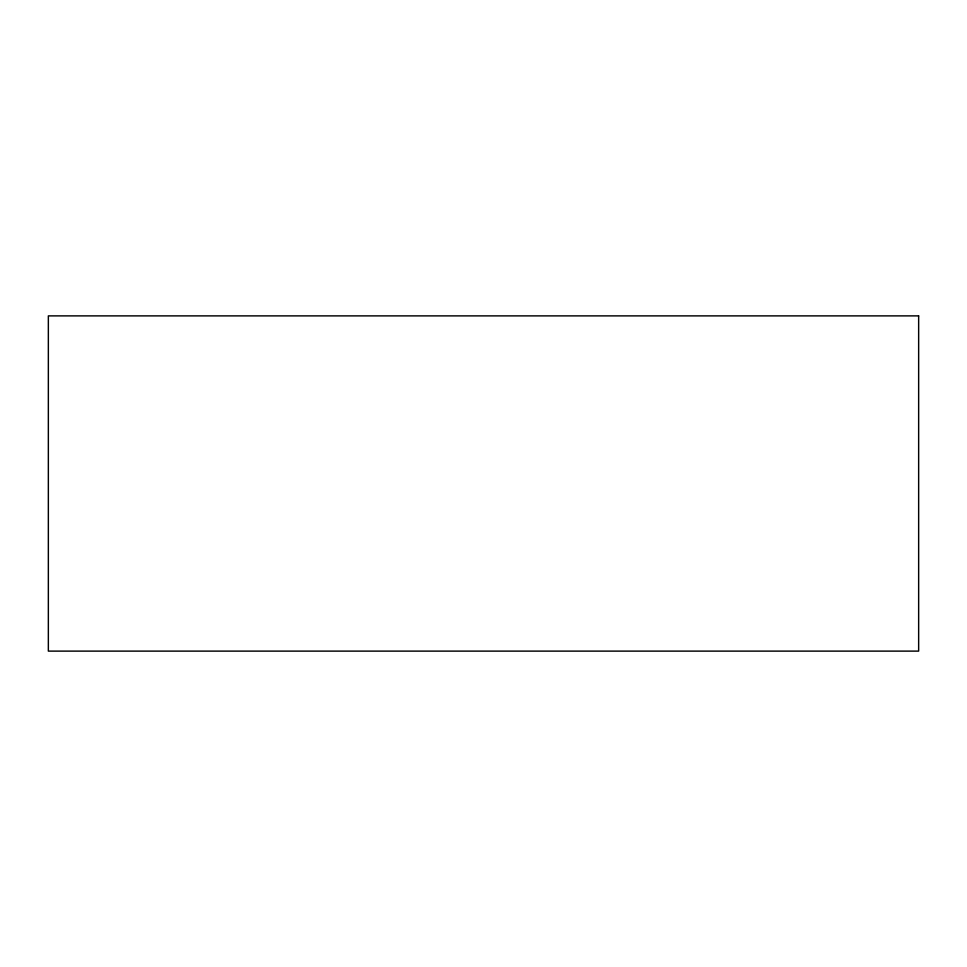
<?xml version="1.0" encoding="UTF-8"?>
<svg xmlns="http://www.w3.org/2000/svg" width="967" height="967" viewBox="0 0 967 967"><rect width="100%" height="100%" fill="white"/><g stroke="black" fill="none" stroke-linecap="round" stroke-linejoin="round"><path stroke-width="1.45" d="M918.65 315.883L48.35 315.883L48.35 651.117L918.65 651.117L918.65 315.883"/></g></svg>
